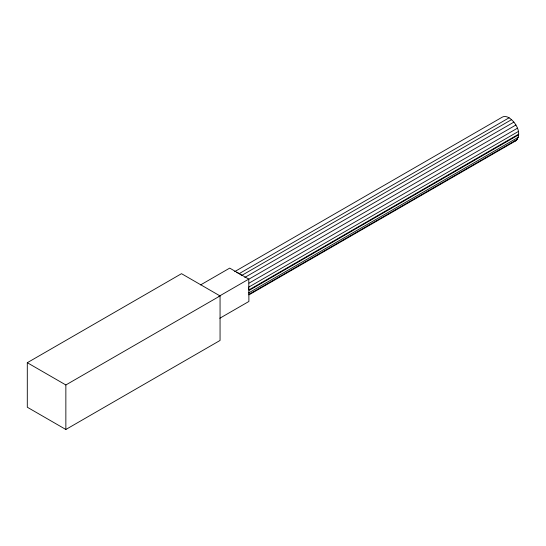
<?xml version="1.0" encoding="UTF-8"?>
<svg xmlns="http://www.w3.org/2000/svg" width="546" height="546" viewBox="0 0 546 546"><rect width="100%" height="100%" fill="white"/><g stroke="black" fill="none" stroke-linecap="round" stroke-linejoin="round"><path stroke-width="0.82" d="M248.996 294.847L515.909 140.745C522.638 133.818 515.902 122.202 509.097 117.806A13.63 7.869 60 0 0 502.279 117.137L234.63 271.662M27.3 362.708L181.511 273.676L220.058 295.932L220.058 340.451L65.854 429.484L27.3 407.227L27.3 362.708L65.854 384.964L220.058 295.932M200.6 284.91L229.702 268.113L248.764 279.115L248.833 289.96L518.693 134.152M236.739 272.556A13.63 7.869 60 0 1 239.23 273.614L509.097 117.806M511.588 119.629L241.728 275.437L239.23 273.614M244.785 277.464L513.916 122.086M218.939 296.335L248.764 279.115M248.996 279.108L515.909 125.007M249.051 283.149L517.444 128.194M248.539 287.237L518.407 131.436M518.7 134.78L248.833 290.581L248.901 301.46L219.806 318.257M248.539 292.997L518.407 137.196M249.051 294.274L517.444 139.319M513.916 141.359L515.909 140.745M248.683 288.595L248.833 289.96M65.854 384.964L65.854 429.484"/></g></svg>
